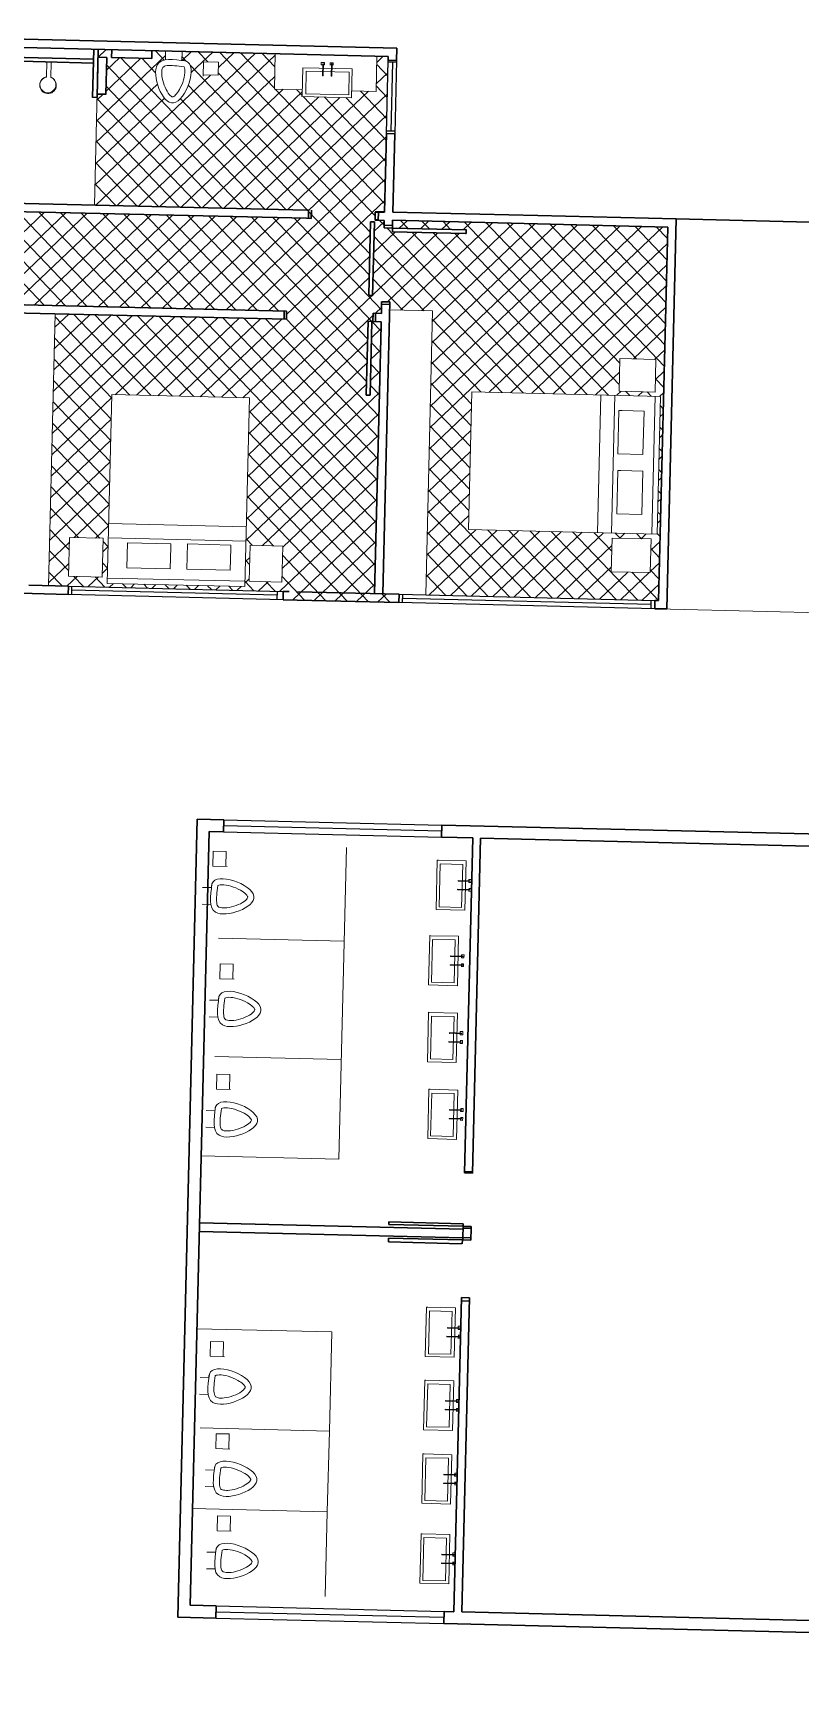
# Model space of a CAD drawing. Header units: millimetres. Extents: x 1418 to 1811, y 1796 to 1956.
# Drawn here: x 1491.14 to 1497.6, y 1856.76 to 1870.66 of the extents above; entities that cross this region are included whole.
import ezdxf

# ---------------------------------------------------------------- set-up
doc = ezdxf.new("R2010")
doc.units = ezdxf.units.MM
for name, color, linetype, lineweight in [('JANELAS', 5, 'Continuous', 25), ('LAYER01', 7, 'Continuous', 13), ('layout', 253, 'Continuous', 13), ('LINHAGROSSA', 7, 'Continuous', 30)]:
    doc.layers.add(name, color=color, linetype=linetype, lineweight=lineweight)

msp = doc.modelspace()

# ---------------------------------------------------------------- hatches: boundary and pattern name
at = {"layer": 'layout'}
h = msp.add_hatch(dxfattribs=at)
h.set_pattern_fill('NET', color=3, scale=0.04, angle=-136.3943)
h.set_pattern_definition([(223.6056794, (4279.42996, 2884.59545), (0.087590798, -0.0919611445), []), (313.6056794, (4279.42996, 2884.59545), (0.0919611445, 0.087590798), [])])
edge = h.paths.add_edge_path()
edge.add_line((1487.235, 1867.214), (1487.761, 1867.201))
edge.add_line((1487.761, 1867.201), (1487.733, 1866.083))
edge.add_line((1487.733, 1866.083), (1488.562, 1866.062))
edge.add_line((1488.562, 1866.062), (1488.624, 1866.061))
edge.add_line((1488.624, 1866.061), (1488.681, 1868.379))
edge.add_line((1488.681, 1868.379), (1488.716, 1868.378))
edge.add_line((1488.716, 1868.378), (1488.751, 1868.377))
edge.add_line((1488.751, 1868.377), (1488.75, 1868.363))
edge.add_line((1488.75, 1868.363), (1488.717, 1866.997))
edge.add_line((1488.717, 1866.997), (1488.761, 1866.996))
edge.add_line((1488.761, 1866.996), (1490.633, 1866.95))
edge.add_line((1490.633, 1866.95), (1490.678, 1866.949))
edge.add_line((1490.678, 1866.949), (1490.68, 1867.06))
edge.add_line((1490.68, 1867.06), (1490.485, 1867.065))
edge.add_line((1490.485, 1867.065), (1490.515, 1868.283))
edge.add_line((1490.515, 1868.283), (1490.71, 1868.278))
edge.add_line((1490.71, 1868.278), (1490.712, 1868.375))
edge.add_line((1490.712, 1868.375), (1493.274, 1868.313))
edge.add_line((1493.274, 1868.313), (1493.273, 1868.243))
edge.add_line((1493.273, 1868.243), (1493.253, 1868.243))
edge.add_line((1493.253, 1868.243), (1491.324, 1868.29))
edge.add_line((1491.324, 1868.29), (1491.268, 1865.997))
edge.add_line((1491.268, 1865.997), (1491.436, 1865.992))
edge.add_line((1491.436, 1865.992), (1493.245, 1865.948))
edge.add_line((1493.245, 1865.948), (1493.244, 1865.878))
edge.add_line((1493.244, 1865.878), (1493.364, 1865.875))
edge.add_line((1493.364, 1865.875), (1494.221, 1865.855))
edge.add_line((1494.221, 1865.855), (1494.223, 1865.925))
edge.add_line((1494.223, 1865.925), (1494.015, 1865.93))
edge.add_line((1494.015, 1865.93), (1494.07, 1868.195))
edge.add_line((1494.07, 1868.195), (1494.071, 1868.223))
edge.add_line((1494.071, 1868.223), (1493.993, 1868.225))
edge.add_line((1493.993, 1868.225), (1493.977, 1867.603))
edge.add_line((1493.977, 1867.603), (1493.945, 1867.604))
edge.add_line((1493.945, 1867.604), (1493.945, 1867.61))
edge.add_line((1493.945, 1867.61), (1493.96, 1868.226))
edge.add_line((1493.96, 1868.226), (1494, 1868.225))
edge.add_line((1494, 1868.225), (1494.002, 1868.295))
edge.add_line((1494.002, 1868.295), (1494.073, 1868.293))
edge.add_line((1494.073, 1868.293), (1494.075, 1868.391))
edge.add_line((1494.075, 1868.391), (1494.11, 1868.391))
edge.add_line((1494.11, 1868.391), (1494.145, 1868.39))
edge.add_line((1494.145, 1868.39), (1494.144, 1868.323))
edge.add_line((1494.144, 1868.323), (1494.504, 1868.314))
edge.add_line((1494.504, 1868.314), (1494.446, 1865.919))
edge.add_line((1494.446, 1865.919), (1496.378, 1865.872))
edge.add_line((1496.378, 1865.872), (1496.409, 1865.871))
edge.add_line((1496.409, 1865.871), (1496.486, 1869.021))
edge.add_line((1496.486, 1869.021), (1495.388, 1869.048))
edge.add_line((1495.388, 1869.048), (1494.167, 1869.078))
edge.add_line((1494.167, 1869.078), (1494.166, 1869.013))
edge.add_line((1494.166, 1869.013), (1494.788, 1868.998))
edge.add_line((1494.788, 1868.998), (1494.787, 1868.966))
edge.add_line((1494.787, 1868.966), (1494.782, 1868.966))
edge.add_line((1494.782, 1868.966), (1494.166, 1868.981))
edge.add_line((1494.166, 1868.981), (1494.166, 1869.012))
edge.add_line((1494.166, 1869.012), (1494.096, 1869.014))
edge.add_line((1494.096, 1869.014), (1494.097, 1869.076))
edge.add_line((1494.097, 1869.076), (1494.019, 1869.078))
edge.add_line((1494.019, 1869.078), (1494.021, 1869.151))
edge.add_line((1494.021, 1869.151), (1494.099, 1869.15))
edge.add_line((1494.099, 1869.15), (1494.115, 1869.809))
edge.add_line((1494.115, 1869.809), (1494.13, 1870.426))
edge.add_line((1494.13, 1870.426), (1494.131, 1870.46))
edge.add_line((1494.131, 1870.46), (1494.035, 1870.463))
edge.add_line((1494.035, 1870.463), (1494.028, 1870.165))
edge.add_line((1494.028, 1870.165), (1493.822, 1870.17))
edge.add_line((1493.822, 1870.17), (1493.821, 1870.112))
edge.add_line((1493.821, 1870.112), (1493.403, 1870.122))
edge.add_line((1493.403, 1870.122), (1493.404, 1870.132))
edge.add_line((1493.404, 1870.132), (1493.406, 1870.18))
edge.add_line((1493.406, 1870.18), (1493.171, 1870.185))
edge.add_line((1493.171, 1870.185), (1493.178, 1870.484))
edge.add_line((1493.178, 1870.484), (1492.394, 1870.503))
edge.add_line((1492.394, 1870.503), (1492.392, 1870.427))
edge.add_spline(control_points=[(1492.392, 1870.427), (1492.403, 1870.426), (1492.414, 1870.425), (1492.424, 1870.422)], knot_values=[0, 0, 0, 0, 0.031886, 0.031886, 0.031886, 0.031886], degree=3, periodic=0)
edge.add_spline(control_points=[(1492.424, 1870.422), (1492.532, 1870.386), (1492.318, 1869.794), (1492.11, 1870.369), (1492.222, 1870.427), (1492.252, 1870.432)], knot_values=[0.031886, 0.031886, 0.031886, 0.031886, 0.399729, 0.749598, 0.842446, 0.842446, 0.842446, 0.842446], degree=3, periodic=0)
edge.add_line((1492.252, 1870.432), (1492.254, 1870.506))
edge.add_line((1492.254, 1870.506), (1492.139, 1870.509))
edge.add_line((1492.139, 1870.509), (1492.137, 1870.444))
edge.add_line((1492.137, 1870.444), (1491.798, 1870.452))
edge.add_line((1491.798, 1870.452), (1491.8, 1870.517))
edge.add_line((1491.8, 1870.517), (1491.686, 1870.52))
edge.add_line((1491.686, 1870.52), (1491.685, 1870.453))
edge.add_line((1491.685, 1870.453), (1491.758, 1870.451))
edge.add_line((1491.758, 1870.451), (1491.75, 1870.141))
edge.add_line((1491.75, 1870.141), (1491.677, 1870.142))
edge.add_line((1491.677, 1870.142), (1491.677, 1870.115))
edge.add_line((1491.677, 1870.115), (1491.654, 1869.206))
edge.add_line((1491.654, 1869.206), (1493.459, 1869.165))
edge.add_line((1493.459, 1869.165), (1493.457, 1869.095))
edge.add_line((1493.457, 1869.095), (1493.442, 1869.095))
edge.add_line((1493.442, 1869.095), (1490.723, 1869.158))
edge.add_line((1490.723, 1869.158), (1490.757, 1870.543))
edge.add_line((1490.757, 1870.543), (1490.683, 1870.544))
edge.add_line((1490.683, 1870.544), (1489.972, 1870.562))
edge.add_line((1489.972, 1870.562), (1489.783, 1870.566))
edge.add_line((1489.783, 1870.566), (1489.784, 1870.601))
edge.add_line((1489.784, 1870.601), (1489.785, 1870.636))
edge.add_line((1489.785, 1870.636), (1488.88, 1870.658))
edge.add_line((1488.88, 1870.658), (1488.878, 1870.591))
edge.add_line((1488.878, 1870.591), (1488.918, 1870.59))
edge.add_line((1488.918, 1870.59), (1488.903, 1869.969))
edge.add_line((1488.903, 1869.969), (1488.871, 1869.969))
edge.add_line((1488.871, 1869.969), (1488.871, 1869.975))
edge.add_line((1488.871, 1869.975), (1488.886, 1870.588))
edge.add_line((1488.886, 1870.588), (1488.805, 1870.59))
edge.add_line((1488.805, 1870.59), (1488.771, 1869.2))
edge.add_line((1488.771, 1869.2), (1488.7, 1869.201))
edge.add_line((1488.7, 1869.201), (1488.699, 1869.169))
edge.add_line((1488.699, 1869.169), (1488.077, 1869.184))
edge.add_line((1488.077, 1869.184), (1488.078, 1869.216))
edge.add_line((1488.078, 1869.216), (1488.701, 1869.201))
edge.add_line((1488.701, 1869.201), (1488.702, 1869.238))
edge.add_line((1488.702, 1869.238), (1488.048, 1869.254))
edge.add_line((1488.048, 1869.254), (1488.049, 1869.314))
edge.add_line((1488.049, 1869.314), (1488.066, 1869.313))
edge.add_line((1488.066, 1869.313), (1488.703, 1869.298))
edge.add_line((1488.703, 1869.298), (1488.735, 1870.592))
edge.add_line((1488.735, 1870.592), (1488.658, 1870.594))
edge.add_line((1488.658, 1870.594), (1487.397, 1870.624))
edge.add_line((1487.397, 1870.624), (1487.318, 1870.626))
edge.add_line((1487.318, 1870.626), (1487.286, 1869.332))
edge.add_line((1487.286, 1869.332), (1487.322, 1869.332))
edge.add_line((1487.322, 1869.332), (1487.321, 1869.272))
edge.add_line((1487.321, 1869.272), (1487.285, 1869.273))
edge.add_line((1487.285, 1869.273), (1487.28, 1869.069))
edge.add_line((1487.28, 1869.069), (1487.278, 1869.014))
edge.add_line((1487.278, 1869.014), (1487.235, 1867.214))
h.paths.add_polyline_path([(1489.343, 1868.339), (1489.312, 1867.053), (1488.761, 1867.067), (1488.79, 1868.292), (1488.791, 1868.352)], flags=16)
h.paths.add_polyline_path([(1490.094, 1869.157), (1490.097, 1869.275), (1489.876, 1869.28), (1489.881, 1869.511), (1489.717, 1869.515), (1489.722, 1869.724), (1489.886, 1869.72), (1489.892, 1869.935), (1489.728, 1869.939), (1489.732, 1870.131), (1489.896, 1870.127), (1489.902, 1870.371), (1490.096, 1870.364), (1490.099, 1870.479), (1490.288, 1870.474), (1490.285, 1870.358), (1490.483, 1870.351), (1490.477, 1870.113), (1490.627, 1870.11), (1490.622, 1869.917), (1490.473, 1869.921), (1490.467, 1869.706), (1490.617, 1869.702), (1490.612, 1869.493), (1490.462, 1869.497), (1490.457, 1869.266), (1490.278, 1869.271), (1490.275, 1869.153)], flags=16)
h.paths.add_polyline_path([(1488.618, 1869.325), (1488.423, 1869.329), (1488.436, 1869.874), (1488.631, 1869.87)], flags=16)
h.paths.add_polyline_path([(1491.8, 1867.608), (1492.962, 1867.58), (1492.923, 1865.988), (1491.761, 1866.016)], flags=16)
h.paths.add_polyline_path([(1487.914, 1868.412), (1487.901, 1867.894), (1487.309, 1867.908), (1487.331, 1868.426)], flags=16)
h.paths.add_polyline_path([(1488.634, 1869.966), (1488.439, 1869.971), (1488.452, 1870.516), (1488.647, 1870.511)], flags=16)
h.paths.add_polyline_path([(1487.824, 1867.828), (1487.81, 1867.234), (1487.311, 1867.246), (1487.336, 1867.84)], flags=16)
h.paths.add_polyline_path([(1487.752, 1867.779), (1487.74, 1867.285), (1487.37, 1867.294), (1487.382, 1867.788)], flags=0)
h.paths.add_polyline_path([(1487.662, 1867.677), (1487.659, 1867.571, -0.456329), (1487.701, 1867.533, -0.456329), (1487.657, 1867.497), (1487.655, 1867.402, -0.538063), (1487.706, 1867.366, -0.917347), (1487.632, 1867.362), (1487.598, 1867.362, -0.89036), (1487.524, 1867.364), (1487.49, 1867.365, -0.943681), (1487.416, 1867.371, -0.446949), (1487.458, 1867.407), (1487.46, 1867.503, -0.365184), (1487.43, 1867.541, -0.365184), (1487.462, 1867.577), (1487.465, 1867.68, -0.430214), (1487.426, 1867.718, -0.964699), (1487.501, 1867.719), (1487.53, 1867.718, -1.012073), (1487.604, 1867.716), (1487.63, 1867.716, -0.992063), (1487.704, 1867.713, -0.447842)], flags=0)
h.paths.add_polyline_path([(1487.602, 1867.54, -1), (1487.527, 1867.541, -1)], flags=0)
h.paths.add_polyline_path([(1491.444, 1866.403), (1491.728, 1866.397), (1491.72, 1866.069), (1491.436, 1866.076)], flags=16)
h.paths.add_polyline_path([(1487.64, 1869.558), (1487.345, 1869.565), (1487.354, 1869.917), (1487.649, 1869.91)], flags=16)
h.paths.add_polyline_path([(1487.337, 1868.655), (1487.352, 1869.271), (1487.35, 1869.331), (1487.348, 1869.271)], flags=16)
h.paths.add_polyline_path([(1487.634, 1869.956), (1487.35, 1869.962), (1487.357, 1870.256), (1487.641, 1870.249)], flags=16)
h.paths.add_polyline_path([(1491.932, 1866.357), (1492.298, 1866.349), (1492.297, 1866.322), (1492.292, 1866.137), (1491.927, 1866.146)], flags=0)
h.paths.add_polyline_path([(1487.611, 1869.983), (1487.385, 1869.989), (1487.391, 1870.235), (1487.617, 1870.229)], flags=0)
h.paths.add_polyline_path([(1487.882, 1870.434), (1487.406, 1870.446), (1487.408, 1870.549), (1487.885, 1870.537)], flags=16)
h.paths.add_polyline_path([(1492.439, 1866.348), (1492.805, 1866.339), (1492.804, 1866.313), (1492.799, 1866.127), (1492.434, 1866.136)], flags=0)
h.paths.add_polyline_path([(1492.574, 1870.415), (1492.7, 1870.412), (1492.697, 1870.301), (1492.571, 1870.304)], flags=16)
h.paths.add_polyline_path([(1492.966, 1866.337), (1493.241, 1866.33), (1493.234, 1866.026), (1492.959, 1866.033)], flags=16)
h.paths.add_polyline_path([(1493.967, 1868.444), (1493.982, 1869.066), (1494.014, 1869.065), (1493.999, 1868.443)], flags=16)
h.paths.add_polyline_path([(1494.834, 1867.632), (1496.426, 1867.593), (1496.397, 1866.432), (1494.806, 1866.47)], flags=16)
h.paths.add_polyline_path([(1496.083, 1867.912), (1496.387, 1867.904), (1496.381, 1867.629), (1496.076, 1867.636)], flags=16)
h.paths.add_polyline_path([(1496.075, 1867.475), (1496.101, 1867.474), (1496.286, 1867.469), (1496.277, 1867.104), (1496.066, 1867.109)], flags=0)
h.paths.add_polyline_path([(1496.065, 1866.968), (1496.091, 1866.967), (1496.277, 1866.963), (1496.268, 1866.597), (1496.056, 1866.602)], flags=0)
h.paths.add_polyline_path([(1496.017, 1866.398), (1496.345, 1866.39), (1496.338, 1866.106), (1496.01, 1866.114)], flags=16)

# ---------------------------------------------------------------- linework, layer by layer
at = {"layer": 'JANELAS'}
for p, q in [((1494.115, 1869.809), (1494.13, 1870.426)), ((1494.2, 1870.409), (1494.13, 1870.411)), ((1494.165, 1870.41), (1494.151, 1869.83)), ((1494.2, 1870.425), (1494.185, 1869.807)), ((1494.186, 1869.829), (1494.116, 1869.831)), ((1491.436, 1865.992), (1493.245, 1865.948)), ((1491.463, 1865.922), (1491.464, 1865.992)), ((1493.244, 1865.878), (1491.434, 1865.922)), ((1493.195, 1865.915), (1491.463, 1865.957)), ((1493.195, 1865.88), (1493.196, 1865.95)), ((1496.376, 1865.802), (1494.221, 1865.855)), ((1494.223, 1865.925), (1496.378, 1865.872)), ((1494.252, 1865.854), (1494.254, 1865.924)), ((1496.346, 1865.838), (1494.253, 1865.889)), ((1496.345, 1865.803), (1496.346, 1865.873)), ((1492.743, 1863.92), (1494.579, 1863.875)), ((1494.58, 1863.926), (1492.744, 1863.971)), ((1492.746, 1864.022), (1494.581, 1863.977)), ((1492.679, 1857.39), (1494.601, 1857.343)), ((1492.677, 1857.288), (1494.599, 1857.242)), ((1494.6, 1857.293), (1492.678, 1857.339))]:
    msp.add_line(p, q, dxfattribs=at)
at = {"layer": 'LAYER01'}
for p, q in [((1493.714, 1861.158), (1493.778, 1863.788)), ((1493.759, 1862.999), (1492.701, 1863.024)), ((1493.735, 1861.999), (1492.669, 1862.025)), ((1492.553, 1861.186), (1493.714, 1861.158)), ((1493.654, 1859.702), (1492.518, 1859.729)), ((1493.634, 1858.866), (1493.654, 1859.702)), ((1492.546, 1858.893), (1493.634, 1858.866)), ((1493.634, 1858.866), (1493.617, 1858.185)), ((1492.481, 1858.213), (1493.617, 1858.185)), ((1493.617, 1858.185), (1493.6, 1857.469))]:
    msp.add_line(p, q, dxfattribs=at)
at = {"layer": 'layout'}
for p, q in [((1492.254, 1870.503), (1492.252, 1870.432)), ((1492.394, 1870.5), (1492.392, 1870.427)), ((1493.178, 1870.484), (1493.171, 1870.185)), ((1494.028, 1870.165), (1494.035, 1870.463)), ((1491.254, 1870.414), (1491.251, 1870.286)), ((1491.289, 1870.413), (1491.286, 1870.283)), ((1491.684, 1870.404), (1491.654, 1869.205)), ((1491.757, 1870.434), (1491.75, 1870.136)), ((1492.574, 1870.415), (1492.571, 1870.295)), ((1492.571, 1870.304), (1492.697, 1870.301)), ((1492.7, 1870.412), (1492.574, 1870.415)), ((1492.697, 1870.301), (1492.7, 1870.412)), ((1493.404, 1870.132), (1493.41, 1870.365)), ((1493.41, 1870.365), (1493.827, 1870.355)), ((1493.566, 1870.39), (1493.566, 1870.41)), ((1493.566, 1870.41), (1493.592, 1870.41)), ((1493.592, 1870.389), (1493.566, 1870.39)), ((1493.578, 1870.399), (1493.575, 1870.297)), ((1493.584, 1870.399), (1493.578, 1870.399)), ((1493.581, 1870.297), (1493.584, 1870.399)), ((1493.592, 1870.41), (1493.592, 1870.389)), ((1493.641, 1870.388), (1493.642, 1870.407)), ((1493.666, 1870.389), (1493.641, 1870.39)), ((1493.642, 1870.407), (1493.666, 1870.406)), ((1493.652, 1870.397), (1493.649, 1870.293)), ((1493.657, 1870.398), (1493.652, 1870.398)), ((1493.654, 1870.293), (1493.657, 1870.398)), ((1493.666, 1870.406), (1493.666, 1870.386)), ((1493.827, 1870.355), (1493.821, 1870.112)), ((1493.171, 1870.185), (1493.406, 1870.18)), ((1493.575, 1870.297), (1493.581, 1870.297)), ((1493.649, 1870.293), (1493.654, 1870.293)), ((1493.822, 1870.17), (1494.028, 1870.165)), ((1493.403, 1870.122), (1493.404, 1870.132)), ((1493.821, 1870.112), (1493.403, 1870.122)), ((1496.558, 1869.09), (1496.478, 1865.8)), ((1499.602, 1869.016), (1496.558, 1869.09)), ((1491.324, 1868.29), (1491.268, 1865.997)), ((1494.144, 1868.323), (1494.504, 1868.314)), ((1494.504, 1868.314), (1494.446, 1865.919)), ((1491.761, 1866.016), (1491.8, 1867.608)), ((1491.8, 1867.608), (1492.962, 1867.58)), ((1492.962, 1867.58), (1492.923, 1865.988)), ((1494.806, 1866.47), (1494.834, 1867.632)), ((1494.834, 1867.632), (1496.426, 1867.593)), ((1495.893, 1866.444), (1495.921, 1867.605)), ((1496.012, 1866.441), (1496.041, 1867.602)), ((1496.38, 1867.594), (1496.352, 1866.433)), ((1496.426, 1867.593), (1496.397, 1866.432)), ((1496.075, 1867.475), (1496.066, 1867.109)), ((1496.101, 1867.474), (1496.075, 1867.475)), ((1496.286, 1867.469), (1496.101, 1867.474)), ((1496.277, 1867.104), (1496.286, 1867.469)), ((1496.066, 1867.109), (1496.277, 1867.104)), ((1496.065, 1866.968), (1496.056, 1866.602)), ((1496.091, 1866.967), (1496.065, 1866.968)), ((1496.277, 1866.963), (1496.091, 1866.967)), ((1496.268, 1866.597), (1496.277, 1866.963)), ((1496.056, 1866.602), (1496.268, 1866.597)), ((1491.774, 1866.521), (1492.935, 1866.492)), ((1496.397, 1866.432), (1494.806, 1866.47)), ((1491.771, 1866.401), (1492.932, 1866.373)), ((1491.932, 1866.357), (1491.927, 1866.146)), ((1492.298, 1866.349), (1491.932, 1866.357)), ((1492.292, 1866.137), (1492.297, 1866.322)), ((1492.297, 1866.322), (1492.298, 1866.349)), ((1492.439, 1866.348), (1492.434, 1866.136)), ((1492.805, 1866.339), (1492.439, 1866.348)), ((1492.799, 1866.127), (1492.804, 1866.313)), ((1492.804, 1866.313), (1492.805, 1866.339)), ((1491.927, 1866.146), (1492.292, 1866.137)), ((1492.434, 1866.136), (1492.799, 1866.127)), ((1492.923, 1865.988), (1491.761, 1866.016)), ((1492.924, 1866.033), (1491.762, 1866.061)), ((1496.509, 1865.799), (1496.478, 1865.8)), ((1496.509, 1865.799), (1515.066, 1865.347)), ((1492.655, 1863.756), (1492.652, 1863.63)), ((1492.652, 1863.63), (1492.772, 1863.627)), ((1492.765, 1863.753), (1492.655, 1863.756)), ((1492.762, 1863.627), (1492.765, 1863.753)), ((1494.533, 1863.264), (1494.544, 1863.681)), ((1494.544, 1863.681), (1494.553, 1863.68)), ((1494.553, 1863.68), (1494.787, 1863.675)), ((1494.787, 1863.675), (1494.777, 1863.258)), ((1494.821, 1863.507), (1494.719, 1863.51)), ((1494.719, 1863.51), (1494.719, 1863.504)), ((1494.719, 1863.504), (1494.821, 1863.501)), ((1494.811, 1863.519), (1494.832, 1863.519)), ((1494.811, 1863.493), (1494.811, 1863.519)), ((1494.831, 1863.493), (1494.811, 1863.493)), ((1494.821, 1863.501), (1494.821, 1863.507)), ((1494.832, 1863.519), (1494.831, 1863.493)), ((1492.566, 1863.451), (1492.64, 1863.449)), ((1494.819, 1863.433), (1494.715, 1863.435)), ((1494.715, 1863.435), (1494.715, 1863.43)), ((1494.715, 1863.43), (1494.819, 1863.428)), ((1494.828, 1863.418), (1494.808, 1863.419)), ((1494.81, 1863.443), (1494.829, 1863.443)), ((1494.811, 1863.419), (1494.812, 1863.443)), ((1494.819, 1863.428), (1494.819, 1863.433)), ((1494.829, 1863.443), (1494.828, 1863.418)), ((1492.563, 1863.31), (1492.635, 1863.308)), ((1494.777, 1863.258), (1494.533, 1863.264)), ((1494.47, 1862.628), (1494.48, 1863.046)), ((1494.48, 1863.046), (1494.49, 1863.044)), ((1494.49, 1863.044), (1494.723, 1863.039)), ((1494.723, 1863.039), (1494.713, 1862.622)), ((1492.714, 1862.806), (1492.711, 1862.68)), ((1492.824, 1862.803), (1492.714, 1862.806)), ((1492.821, 1862.678), (1492.824, 1862.803)), ((1494.756, 1862.797), (1494.652, 1862.799)), ((1494.652, 1862.799), (1494.652, 1862.795)), ((1494.652, 1862.795), (1494.756, 1862.792)), ((1494.758, 1862.871), (1494.656, 1862.874)), ((1494.656, 1862.874), (1494.656, 1862.868)), ((1494.656, 1862.868), (1494.758, 1862.865)), ((1494.747, 1862.857), (1494.748, 1862.883)), ((1494.768, 1862.857), (1494.747, 1862.857)), ((1494.747, 1862.807), (1494.765, 1862.807)), ((1494.748, 1862.883), (1494.769, 1862.883)), ((1494.748, 1862.783), (1494.748, 1862.807)), ((1494.756, 1862.792), (1494.756, 1862.797)), ((1494.758, 1862.865), (1494.758, 1862.871)), ((1494.765, 1862.807), (1494.765, 1862.783)), ((1494.769, 1862.883), (1494.768, 1862.857)), ((1492.711, 1862.68), (1492.831, 1862.677)), ((1494.765, 1862.783), (1494.745, 1862.783)), ((1494.713, 1862.622), (1494.47, 1862.628)), ((1492.625, 1862.501), (1492.699, 1862.499)), ((1494.46, 1861.98), (1494.47, 1862.398)), ((1494.47, 1862.398), (1494.48, 1862.396)), ((1494.48, 1862.396), (1494.714, 1862.391)), ((1494.714, 1862.391), (1494.703, 1861.974)), ((1492.622, 1862.36), (1492.694, 1862.358)), ((1494.746, 1862.149), (1494.642, 1862.151)), ((1494.642, 1862.151), (1494.642, 1862.147)), ((1494.642, 1862.147), (1494.746, 1862.144)), ((1494.748, 1862.223), (1494.646, 1862.226)), ((1494.646, 1862.226), (1494.646, 1862.22)), ((1494.646, 1862.22), (1494.748, 1862.217)), ((1494.755, 1862.135), (1494.735, 1862.135)), ((1494.737, 1862.159), (1494.755, 1862.159)), ((1494.738, 1862.235), (1494.759, 1862.235)), ((1494.738, 1862.209), (1494.738, 1862.235)), ((1494.758, 1862.209), (1494.738, 1862.209)), ((1494.738, 1862.135), (1494.739, 1862.159)), ((1494.746, 1862.144), (1494.746, 1862.149)), ((1494.748, 1862.217), (1494.748, 1862.223)), ((1494.755, 1862.159), (1494.755, 1862.135)), ((1494.759, 1862.235), (1494.758, 1862.209)), ((1494.703, 1861.974), (1494.46, 1861.98)), ((1492.685, 1861.875), (1492.682, 1861.749)), ((1492.795, 1861.872), (1492.685, 1861.875)), ((1492.792, 1861.746), (1492.795, 1861.872)), ((1492.682, 1861.749), (1492.802, 1861.746)), ((1494.463, 1861.332), (1494.473, 1861.749)), ((1494.473, 1861.749), (1494.483, 1861.748)), ((1494.483, 1861.748), (1494.716, 1861.742)), ((1494.716, 1861.742), (1494.706, 1861.326)), ((1492.597, 1861.569), (1492.67, 1861.567)), ((1494.751, 1861.575), (1494.648, 1861.578)), ((1494.648, 1861.578), (1494.648, 1861.572)), ((1494.648, 1861.572), (1494.75, 1861.569)), ((1494.74, 1861.561), (1494.741, 1861.587)), ((1494.761, 1861.561), (1494.74, 1861.561)), ((1494.741, 1861.587), (1494.761, 1861.587)), ((1494.75, 1861.569), (1494.751, 1861.575)), ((1494.761, 1861.587), (1494.761, 1861.561)), ((1492.593, 1861.429), (1492.665, 1861.427)), ((1494.748, 1861.501), (1494.644, 1861.503)), ((1494.644, 1861.503), (1494.644, 1861.498)), ((1494.644, 1861.498), (1494.749, 1861.496)), ((1494.757, 1861.486), (1494.737, 1861.487)), ((1494.74, 1861.511), (1494.758, 1861.511)), ((1494.74, 1861.487), (1494.741, 1861.511)), ((1494.749, 1861.496), (1494.749, 1861.501)), ((1494.758, 1861.511), (1494.757, 1861.486)), ((1494.706, 1861.326), (1494.463, 1861.332)), ((1494.443, 1859.494), (1494.453, 1859.911)), ((1494.453, 1859.911), (1494.463, 1859.91)), ((1494.463, 1859.91), (1494.697, 1859.904)), ((1494.697, 1859.904), (1494.686, 1859.488)), ((1494.731, 1859.737), (1494.629, 1859.739)), ((1494.629, 1859.739), (1494.629, 1859.733)), ((1494.72, 1859.723), (1494.721, 1859.749)), ((1494.721, 1859.749), (1494.742, 1859.749)), ((1494.731, 1859.731), (1494.731, 1859.737)), ((1494.742, 1859.749), (1494.741, 1859.722)), ((1492.633, 1859.622), (1492.63, 1859.496)), ((1492.743, 1859.619), (1492.633, 1859.622)), ((1492.74, 1859.493), (1492.743, 1859.619)), ((1494.729, 1859.663), (1494.625, 1859.665)), ((1494.625, 1859.665), (1494.625, 1859.66)), ((1494.625, 1859.66), (1494.729, 1859.658)), ((1494.629, 1859.733), (1494.731, 1859.731)), ((1494.738, 1859.648), (1494.718, 1859.649)), ((1494.741, 1859.722), (1494.72, 1859.723)), ((1494.72, 1859.673), (1494.738, 1859.673)), ((1494.721, 1859.649), (1494.722, 1859.673)), ((1494.729, 1859.658), (1494.729, 1859.663)), ((1494.738, 1859.673), (1494.738, 1859.648)), ((1492.63, 1859.496), (1492.75, 1859.493)), ((1494.686, 1859.488), (1494.443, 1859.494)), ((1492.544, 1859.316), (1492.618, 1859.314)), ((1494.428, 1858.877), (1494.438, 1859.295)), ((1494.438, 1859.295), (1494.448, 1859.294)), ((1494.448, 1859.294), (1494.682, 1859.288)), ((1494.682, 1859.288), (1494.671, 1858.871)), ((1492.541, 1859.176), (1492.613, 1859.174)), ((1494.714, 1859.046), (1494.61, 1859.049)), ((1494.61, 1859.049), (1494.61, 1859.044)), ((1494.61, 1859.044), (1494.714, 1859.042)), ((1494.716, 1859.121), (1494.614, 1859.123)), ((1494.614, 1859.123), (1494.614, 1859.117)), ((1494.614, 1859.117), (1494.716, 1859.115)), ((1494.705, 1859.107), (1494.706, 1859.133)), ((1494.726, 1859.106), (1494.705, 1859.107)), ((1494.705, 1859.057), (1494.723, 1859.056)), ((1494.706, 1859.133), (1494.727, 1859.132)), ((1494.706, 1859.032), (1494.707, 1859.057)), ((1494.714, 1859.042), (1494.714, 1859.046)), ((1494.716, 1859.115), (1494.716, 1859.121)), ((1494.723, 1859.056), (1494.723, 1859.032)), ((1494.727, 1859.132), (1494.726, 1859.106)), ((1494.723, 1859.032), (1494.703, 1859.032)), ((1492.679, 1858.843), (1492.676, 1858.717)), ((1492.79, 1858.841), (1492.679, 1858.843)), ((1492.787, 1858.715), (1492.79, 1858.841)), ((1494.671, 1858.871), (1494.428, 1858.877)), ((1492.676, 1858.717), (1492.796, 1858.714)), ((1494.413, 1858.256), (1494.423, 1858.673)), ((1494.423, 1858.673), (1494.433, 1858.672)), ((1494.433, 1858.672), (1494.666, 1858.666)), ((1494.666, 1858.666), (1494.656, 1858.25)), ((1492.591, 1858.538), (1492.664, 1858.536)), ((1494.701, 1858.499), (1494.599, 1858.501)), ((1494.599, 1858.501), (1494.599, 1858.495)), ((1494.599, 1858.495), (1494.701, 1858.493)), ((1494.69, 1858.485), (1494.691, 1858.511)), ((1494.711, 1858.484), (1494.69, 1858.485)), ((1494.691, 1858.511), (1494.712, 1858.511)), ((1494.701, 1858.493), (1494.701, 1858.499)), ((1494.712, 1858.511), (1494.711, 1858.484)), ((1492.588, 1858.397), (1492.659, 1858.396)), ((1494.699, 1858.425), (1494.595, 1858.427)), ((1494.595, 1858.427), (1494.595, 1858.422)), ((1494.595, 1858.422), (1494.699, 1858.42)), ((1494.708, 1858.41), (1494.688, 1858.411)), ((1494.69, 1858.435), (1494.708, 1858.435)), ((1494.691, 1858.411), (1494.692, 1858.435)), ((1494.699, 1858.42), (1494.699, 1858.425)), ((1494.708, 1858.435), (1494.708, 1858.41)), ((1494.656, 1858.25), (1494.413, 1858.256)), ((1492.691, 1858.15), (1492.688, 1858.024)), ((1492.801, 1858.147), (1492.691, 1858.15)), ((1492.798, 1858.021), (1492.801, 1858.147)), ((1492.688, 1858.024), (1492.807, 1858.021)), ((1494.397, 1857.582), (1494.407, 1857.999)), ((1494.407, 1857.999), (1494.417, 1857.998)), ((1494.417, 1857.998), (1494.65, 1857.993)), ((1494.65, 1857.993), (1494.64, 1857.576)), ((1492.602, 1857.844), (1492.676, 1857.843)), ((1494.685, 1857.825), (1494.582, 1857.828)), ((1494.582, 1857.828), (1494.582, 1857.822)), ((1494.582, 1857.822), (1494.684, 1857.819)), ((1494.674, 1857.811), (1494.675, 1857.837)), ((1494.695, 1857.811), (1494.674, 1857.811)), ((1494.675, 1857.837), (1494.695, 1857.837)), ((1494.684, 1857.819), (1494.685, 1857.825)), ((1494.695, 1857.837), (1494.695, 1857.811)), ((1492.599, 1857.704), (1492.671, 1857.702)), ((1494.682, 1857.751), (1494.578, 1857.753)), ((1494.578, 1857.753), (1494.578, 1857.748)), ((1494.578, 1857.748), (1494.683, 1857.746)), ((1494.691, 1857.736), (1494.671, 1857.737)), ((1494.673, 1857.761), (1494.692, 1857.761)), ((1494.674, 1857.737), (1494.675, 1857.761)), ((1494.683, 1857.746), (1494.683, 1857.751)), ((1494.692, 1857.761), (1494.691, 1857.736)), ((1494.64, 1857.576), (1494.397, 1857.582))]:
    msp.add_line(p, q, dxfattribs=at)
for points in [[(1493.44, 1870.336), (1493.802, 1870.327), (1493.797, 1870.137), (1493.436, 1870.146)], [(1496.381, 1867.629), (1496.387, 1867.904), (1496.083, 1867.912), (1496.076, 1867.636)], [(1491.436, 1866.076), (1491.72, 1866.069), (1491.728, 1866.397), (1491.444, 1866.403)], [(1492.959, 1866.033), (1493.234, 1866.026), (1493.241, 1866.33), (1492.966, 1866.337)], [(1496.338, 1866.106), (1496.345, 1866.39), (1496.017, 1866.398), (1496.01, 1866.114)], [(1494.758, 1863.644), (1494.749, 1863.283), (1494.559, 1863.288), (1494.568, 1863.649)], [(1494.695, 1863.009), (1494.686, 1862.647), (1494.495, 1862.652), (1494.504, 1863.013)], [(1494.685, 1862.361), (1494.676, 1861.999), (1494.486, 1862.004), (1494.495, 1862.365)], [(1494.687, 1861.712), (1494.678, 1861.351), (1494.488, 1861.356), (1494.497, 1861.717)], [(1494.668, 1859.874), (1494.659, 1859.513), (1494.469, 1859.517), (1494.478, 1859.879)], [(1494.653, 1859.258), (1494.644, 1858.897), (1494.454, 1858.901), (1494.463, 1859.263)], [(1494.638, 1858.636), (1494.629, 1858.275), (1494.439, 1858.279), (1494.447, 1858.641)], [(1494.621, 1857.962), (1494.612, 1857.601), (1494.422, 1857.606), (1494.431, 1857.967)]]:
    msp.add_lwpolyline(points, close=True, dxfattribs=at)
for centre, radius, start, end in [((1491.263, 1870.217), 0.0699, 99.8224, 71.1146), ((1491.262, 1870.222), 0.0679, 99.0948, 69.4812)]:
    msp.add_arc(centre, radius, start, end, dxfattribs=at)
for points in [[(1492.392, 1870.427), (1492.424, 1870.422), (1492.321, 1870.068), (1492.185, 1870.391), (1492.424, 1870.422)], [(1492.64, 1863.449), (1492.645, 1863.48), (1492.998, 1863.377), (1492.675, 1863.242), (1492.645, 1863.48)], [(1492.699, 1862.499), (1492.704, 1862.53), (1493.057, 1862.427), (1492.734, 1862.292), (1492.704, 1862.53)], [(1492.67, 1861.567), (1492.675, 1861.599), (1493.028, 1861.496), (1492.706, 1861.36), (1492.675, 1861.599)], [(1492.618, 1859.314), (1492.623, 1859.346), (1492.976, 1859.243), (1492.653, 1859.107), (1492.623, 1859.346)], [(1492.664, 1858.536), (1492.669, 1858.567), (1493.023, 1858.464), (1492.7, 1858.329), (1492.669, 1858.567)], [(1492.676, 1857.843), (1492.681, 1857.874), (1493.034, 1857.771), (1492.711, 1857.636), (1492.681, 1857.874)]]:
    msp.add_spline(points, degree=3, dxfattribs=at)
for points in [[(1492.41, 1870.372), (1492.411, 1870.371), (1492.417, 1870.36), (1492.418, 1870.298), (1492.399, 1870.23), (1492.36, 1870.163), (1492.349, 1870.147), (1492.328, 1870.125), (1492.318, 1870.12), (1492.312, 1870.118), (1492.313, 1870.118), (1492.301, 1870.124), (1492.288, 1870.135), (1492.251, 1870.187), (1492.229, 1870.247), (1492.221, 1870.317), (1492.221, 1870.335), (1492.226, 1870.361), (1492.23, 1870.367), (1492.238, 1870.375), (1492.247, 1870.38), (1492.299, 1870.387), (1492.353, 1870.38), (1492.41, 1870.372)], [(1492.695, 1863.466), (1492.696, 1863.468), (1492.707, 1863.473), (1492.769, 1863.475), (1492.837, 1863.455), (1492.904, 1863.417), (1492.92, 1863.405), (1492.941, 1863.384), (1492.946, 1863.375), (1492.948, 1863.368), (1492.948, 1863.369), (1492.942, 1863.357), (1492.932, 1863.344), (1492.88, 1863.307), (1492.82, 1863.285), (1492.75, 1863.277), (1492.731, 1863.278), (1492.705, 1863.283), (1492.7, 1863.286), (1492.692, 1863.294), (1492.687, 1863.304), (1492.68, 1863.356), (1492.686, 1863.41), (1492.695, 1863.466)], [(1492.753, 1862.516), (1492.755, 1862.518), (1492.765, 1862.524), (1492.828, 1862.525), (1492.896, 1862.505), (1492.963, 1862.467), (1492.979, 1862.455), (1493, 1862.434), (1493.005, 1862.425), (1493.007, 1862.418), (1493.007, 1862.419), (1493.001, 1862.407), (1492.991, 1862.395), (1492.939, 1862.358), (1492.878, 1862.335), (1492.809, 1862.327), (1492.79, 1862.328), (1492.764, 1862.333), (1492.759, 1862.336), (1492.751, 1862.344), (1492.746, 1862.354), (1492.739, 1862.406), (1492.745, 1862.46), (1492.753, 1862.516)], [(1492.725, 1861.585), (1492.726, 1861.586), (1492.737, 1861.592), (1492.799, 1861.593), (1492.867, 1861.574), (1492.934, 1861.535), (1492.95, 1861.524), (1492.971, 1861.503), (1492.976, 1861.493), (1492.978, 1861.487), (1492.978, 1861.488), (1492.973, 1861.476), (1492.962, 1861.463), (1492.91, 1861.426), (1492.85, 1861.404), (1492.78, 1861.396), (1492.761, 1861.396), (1492.735, 1861.401), (1492.73, 1861.405), (1492.722, 1861.413), (1492.717, 1861.422), (1492.71, 1861.474), (1492.716, 1861.528), (1492.725, 1861.585)], [(1492.672, 1859.332), (1492.674, 1859.333), (1492.684, 1859.339), (1492.746, 1859.341), (1492.815, 1859.321), (1492.882, 1859.282), (1492.897, 1859.271), (1492.919, 1859.25), (1492.924, 1859.24), (1492.926, 1859.234), (1492.926, 1859.235), (1492.92, 1859.223), (1492.91, 1859.21), (1492.858, 1859.173), (1492.797, 1859.151), (1492.728, 1859.143), (1492.709, 1859.143), (1492.683, 1859.148), (1492.678, 1859.152), (1492.67, 1859.16), (1492.665, 1859.169), (1492.658, 1859.222), (1492.664, 1859.275), (1492.672, 1859.332)], [(1492.719, 1858.553), (1492.72, 1858.555), (1492.731, 1858.561), (1492.793, 1858.562), (1492.861, 1858.542), (1492.928, 1858.504), (1492.944, 1858.492), (1492.966, 1858.471), (1492.971, 1858.462), (1492.973, 1858.455), (1492.973, 1858.456), (1492.967, 1858.444), (1492.956, 1858.432), (1492.904, 1858.395), (1492.844, 1858.372), (1492.774, 1858.364), (1492.756, 1858.365), (1492.73, 1858.37), (1492.724, 1858.373), (1492.716, 1858.381), (1492.711, 1858.391), (1492.704, 1858.443), (1492.711, 1858.497), (1492.719, 1858.553)], [(1492.73, 1857.86), (1492.732, 1857.861), (1492.742, 1857.867), (1492.804, 1857.869), (1492.873, 1857.849), (1492.94, 1857.811), (1492.955, 1857.799), (1492.977, 1857.778), (1492.982, 1857.769), (1492.984, 1857.762), (1492.984, 1857.763), (1492.978, 1857.751), (1492.968, 1857.738), (1492.915, 1857.701), (1492.855, 1857.679), (1492.786, 1857.671), (1492.767, 1857.672), (1492.741, 1857.677), (1492.736, 1857.68), (1492.728, 1857.688), (1492.722, 1857.698), (1492.716, 1857.75), (1492.722, 1857.804), (1492.73, 1857.86)]]:
    msp.add_open_spline(points, degree=3, knots=[0.006653, 0.006653, 0.006653, 0.006653, 0.101555, 0.101555, 0.286179, 0.286179, 0.356381, 0.356381, 0.426582, 0.426582, 0.496783, 0.496783, 0.584163, 0.584163, 0.765346, 0.765346, 0.841931, 0.841931, 0.918517, 0.918517, 1.019343, 1.019343, 1.191805, 1.191805, 1.191805, 1.191805], dxfattribs=at)
at = {"layer": 'LINHAGROSSA'}
for p, q in [((1489.974, 1870.632), (1494.203, 1870.529)), ((1491.646, 1870.438), (1490.825, 1870.458)), ((1490.827, 1870.541), (1494.131, 1870.46)), ((1491.648, 1870.521), (1491.639, 1870.115)), ((1491.686, 1870.52), (1491.677, 1870.115)), ((1491.758, 1870.451), (1491.685, 1870.453)), ((1491.75, 1870.141), (1491.758, 1870.451)), ((1491.8, 1870.517), (1491.798, 1870.452)), ((1491.798, 1870.452), (1492.137, 1870.444)), ((1492.137, 1870.444), (1492.139, 1870.509)), ((1494.131, 1870.46), (1494.13, 1870.426)), ((1494.203, 1870.529), (1494.2, 1870.425)), ((1491.646, 1870.405), (1490.824, 1870.425)), ((1491.684, 1870.404), (1491.677, 1870.115)), ((1494.13, 1870.426), (1494.2, 1870.425)), ((1491.677, 1870.115), (1491.639, 1870.116)), ((1491.677, 1870.142), (1491.75, 1870.141)), ((1494.115, 1869.809), (1494.099, 1869.146)), ((1494.185, 1869.807), (1494.115, 1869.809)), ((1494.15, 1869.807), (1494.15, 1869.808)), ((1494.185, 1869.807), (1494.169, 1869.148)), ((1490.795, 1869.226), (1493.444, 1869.165)), ((1490.723, 1869.158), (1493.442, 1869.095)), ((1493.262, 1869.165), (1493.262, 1869.171)), ((1493.442, 1869.095), (1493.481, 1869.094)), ((1493.444, 1869.165), (1493.459, 1869.165)), ((1493.457, 1869.095), (1493.459, 1869.165)), ((1493.481, 1869.094), (1493.483, 1869.164)), ((1493.967, 1868.45), (1493.982, 1869.066)), ((1493.982, 1869.066), (1494.014, 1869.065)), ((1494.014, 1869.065), (1493.999, 1868.442)), ((1494.019, 1869.151), (1494.099, 1869.15)), ((1494.021, 1869.148), (1494.019, 1869.078)), ((1494.019, 1869.081), (1494.047, 1869.081)), ((1494.019, 1869.078), (1494.097, 1869.076)), ((1494.021, 1869.148), (1494.099, 1869.146)), ((1494.048, 1869.147), (1494.046, 1869.077)), ((1494.097, 1869.076), (1494.096, 1869.014)), ((1494.167, 1869.078), (1494.166, 1869.012)), ((1494.167, 1869.078), (1495.388, 1869.048)), ((1494.169, 1869.148), (1495.39, 1869.118)), ((1495.39, 1869.118), (1496.558, 1869.09)), ((1496.558, 1869.09), (1496.478, 1865.8)), ((1499.602, 1869.016), (1496.558, 1869.09)), ((1494.096, 1869.037), (1494.166, 1869.035)), ((1494.096, 1869.014), (1494.166, 1869.012)), ((1494.166, 1869.013), (1494.789, 1868.998)), ((1494.166, 1868.981), (1494.166, 1869.013)), ((1494.782, 1868.966), (1494.166, 1868.981)), ((1494.787, 1868.966), (1494.782, 1868.966)), ((1494.788, 1868.998), (1494.787, 1868.966)), ((1495.388, 1869.048), (1496.486, 1869.021)), ((1496.486, 1869.021), (1496.409, 1865.871)), ((1493.274, 1868.313), (1490.712, 1868.375)), ((1493.999, 1868.443), (1493.967, 1868.444)), ((1494.075, 1868.391), (1494.073, 1868.293)), ((1494.075, 1868.391), (1494.11, 1868.391)), ((1494.075, 1868.37), (1494.145, 1868.368)), ((1494.145, 1868.39), (1494.085, 1865.928)), ((1494.145, 1868.39), (1494.11, 1868.391)), ((1493.273, 1868.243), (1490.781, 1868.303)), ((1493.253, 1868.243), (1493.254, 1868.313)), ((1493.273, 1868.243), (1493.274, 1868.313)), ((1493.945, 1867.61), (1493.96, 1868.226)), ((1493.96, 1868.226), (1493.993, 1868.225)), ((1493.993, 1868.225), (1493.977, 1867.602)), ((1494.002, 1868.295), (1494, 1868.225)), ((1494.071, 1868.223), (1494, 1868.225)), ((1494.073, 1868.293), (1494.002, 1868.295)), ((1494.024, 1868.294), (1494.022, 1868.224)), ((1494.071, 1868.223), (1494.07, 1868.195)), ((1494.07, 1868.195), (1494.015, 1865.93)), ((1493.945, 1867.604), (1493.945, 1867.61)), ((1493.977, 1867.603), (1493.945, 1867.604)), ((1491.436, 1865.992), (1491.1, 1866.001)), ((1491.436, 1865.992), (1491.434, 1865.922)), ((1491.434, 1865.922), (1491.028, 1865.932)), ((1493.244, 1865.878), (1493.245, 1865.948)), ((1493.364, 1865.875), (1493.244, 1865.878)), ((1493.295, 1865.947), (1493.245, 1865.948)), ((1494.221, 1865.855), (1493.364, 1865.875)), ((1494.223, 1865.925), (1493.365, 1865.945)), ((1494.223, 1865.925), (1494.221, 1865.855)), ((1496.376, 1865.802), (1496.378, 1865.872)), ((1496.409, 1865.871), (1496.378, 1865.872)), ((1496.478, 1865.8), (1496.376, 1865.802)), ((1492.52, 1864.027), (1492.356, 1857.296)), ((1492.62, 1863.923), (1492.461, 1857.396)), ((1492.746, 1864.022), (1492.52, 1864.027)), ((1492.743, 1863.92), (1492.62, 1863.923)), ((1492.746, 1864.022), (1492.743, 1863.92)), ((1494.581, 1863.977), (1494.579, 1863.875)), ((1514.673, 1863.488), (1494.581, 1863.977)), ((1494.842, 1863.869), (1494.579, 1863.875)), ((1494.842, 1863.869), (1494.773, 1861.043)), ((1494.84, 1861.041), (1494.909, 1863.867)), ((1514.569, 1863.388), (1494.909, 1863.867)), ((1494.773, 1861.043), (1494.84, 1861.041)), ((1494.774, 1861.055), (1494.84, 1861.053)), ((1494.762, 1860.569), (1492.539, 1860.623)), ((1494.135, 1860.609), (1494.136, 1860.629)), ((1494.762, 1860.594), (1494.135, 1860.609)), ((1494.136, 1860.629), (1494.763, 1860.614)), ((1494.763, 1860.614), (1494.76, 1860.478)), ((1494.762, 1860.594), (1494.829, 1860.592)), ((1494.762, 1860.578), (1494.829, 1860.576)), ((1494.829, 1860.576), (1494.826, 1860.476)), ((1494.829, 1860.576), (1494.829, 1860.592)), ((1492.538, 1860.549), (1494.76, 1860.495)), ((1494.132, 1860.461), (1494.133, 1860.493)), ((1494.748, 1860.446), (1494.132, 1860.461)), ((1494.133, 1860.493), (1494.756, 1860.478)), ((1494.755, 1860.478), (1494.754, 1860.446)), ((1494.826, 1860.476), (1494.756, 1860.478)), ((1494.827, 1860.496), (1494.757, 1860.498)), ((1494.748, 1859.991), (1494.683, 1857.341)), ((1494.747, 1859.963), (1494.814, 1859.961)), ((1494.748, 1859.991), (1494.814, 1859.989)), ((1494.75, 1857.34), (1494.814, 1859.989)), ((1492.461, 1857.396), (1492.679, 1857.39)), ((1492.679, 1857.39), (1492.677, 1857.288)), ((1492.356, 1857.296), (1492.677, 1857.288)), ((1494.601, 1857.343), (1494.599, 1857.242)), ((1494.599, 1857.242), (1514.51, 1856.757)), ((1494.601, 1857.343), (1494.683, 1857.341)), ((1494.75, 1857.34), (1514.41, 1856.861))]:
    msp.add_line(p, q, dxfattribs=at)

doc.saveas('drawing.dxf')
